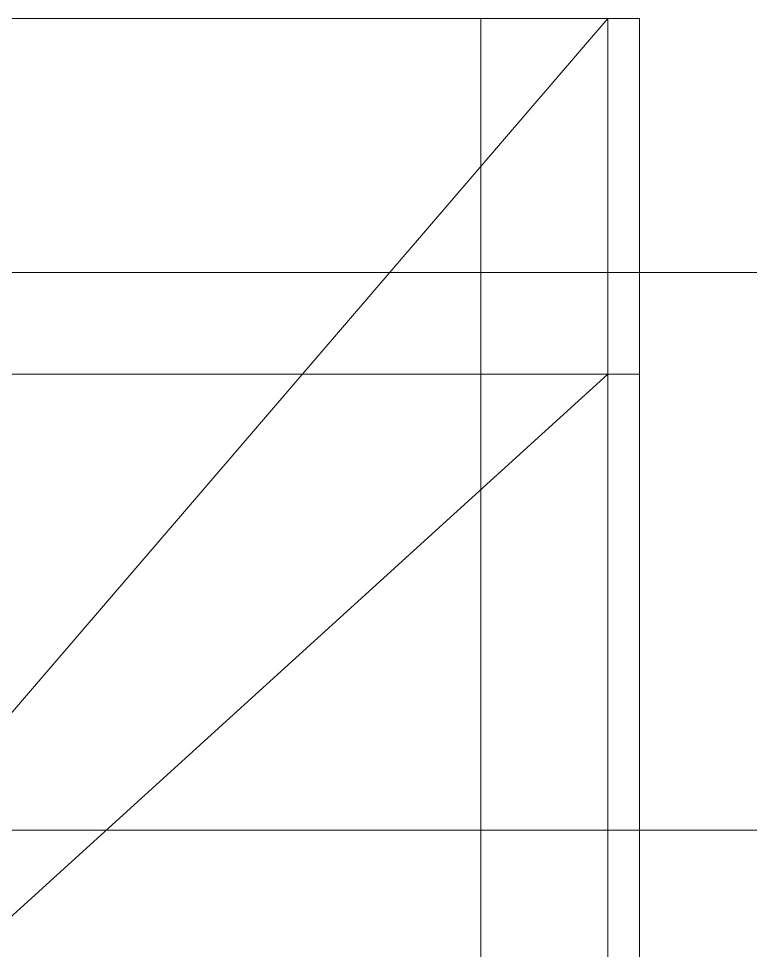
# Model space of a CAD drawing. Header units: millimetres. Extents: x -50460 to 50460, y -35640 to 35640.
# Drawn here: x -34134 to -33557, y 21930 to 22664 of the extents above; entities that cross this region are included whole.
import ezdxf

# ---------------------------------------------------------------- set-up
doc = ezdxf.new("R2010")
doc.units = ezdxf.units.MM
doc.linetypes.add('双点画线', pattern=[22, 12, -2, 2, -2, 2, -2])
doc.linetypes.add('点画线', pattern=[18, 12, -2, 2, -2])
for name, color, linetype, lineweight in [('7', 30, '双点画线', 18), ('EB0', 7, 'Continuous', 15), ('中心线层', 1, '点画线', 18), ('尺寸线层', 4, 'Continuous', 18), ('细实线层', 3, 'Continuous', 18)]:
    doc.layers.add(name, color=color, linetype=linetype, lineweight=lineweight)

# ---------------------------------------------------------------- blocks, each defined once
blk = doc.blocks.new('*X209')
at = {"layer": '中心线层', "linetype": '点画线', "lineweight": 18}
blk.add_line((0, -35.83), (0, 1280.89), dxfattribs=at)
at = {"layer": '细实线层'}
for p, q in [((540, 1220), (-540, 1220)), ((540.5, 780.81), (-540.5, 780.81))]:
    blk.add_line(p, q, dxfattribs=at)
blk = doc.blocks.new('*X856')
at = {"layer": 'EB0'}
for p, q in [((450, -312.28), (450, 1067.72)), ((575, -312.28), (575, 787.72))]:
    blk.add_line(p, q, dxfattribs=at)
at = {"layer": '尺寸线层'}
for p, q in [((575, 1067.72), (-575, 1067.72)), ((-550, -212.28), (550, 1067.72)), ((575, 787.72), (575, 1067.72))]:
    blk.add_line(p, q, dxfattribs=at)
at = {"layer": '细实线层'}
for p, q in [((550, -312.28), (550, 1067.72)), ((575, 787.72), (-575, 787.72)), ((550, 787.72), (-550, -212.28))]:
    blk.add_line(p, q, dxfattribs=at)
blk = doc.blocks.new('*X805')
at = {"layer": '尺寸线层'}
blk.add_blockref('*X856', (-1515, 819.78), dxfattribs=at)

msp = doc.modelspace()

# ---------------------------------------------------------------- block references
at = {"layer": '7'}
msp.add_blockref('*X209', (-33769.742, 21244.445), dxfattribs=at)

# ---------------------------------------------------------------- next in the draw order: block references
at = {"layer": '尺寸线层'}
msp.add_blockref('*X805', (-32704.742, 20776.945), dxfattribs=at)

doc.saveas('drawing.dxf')
